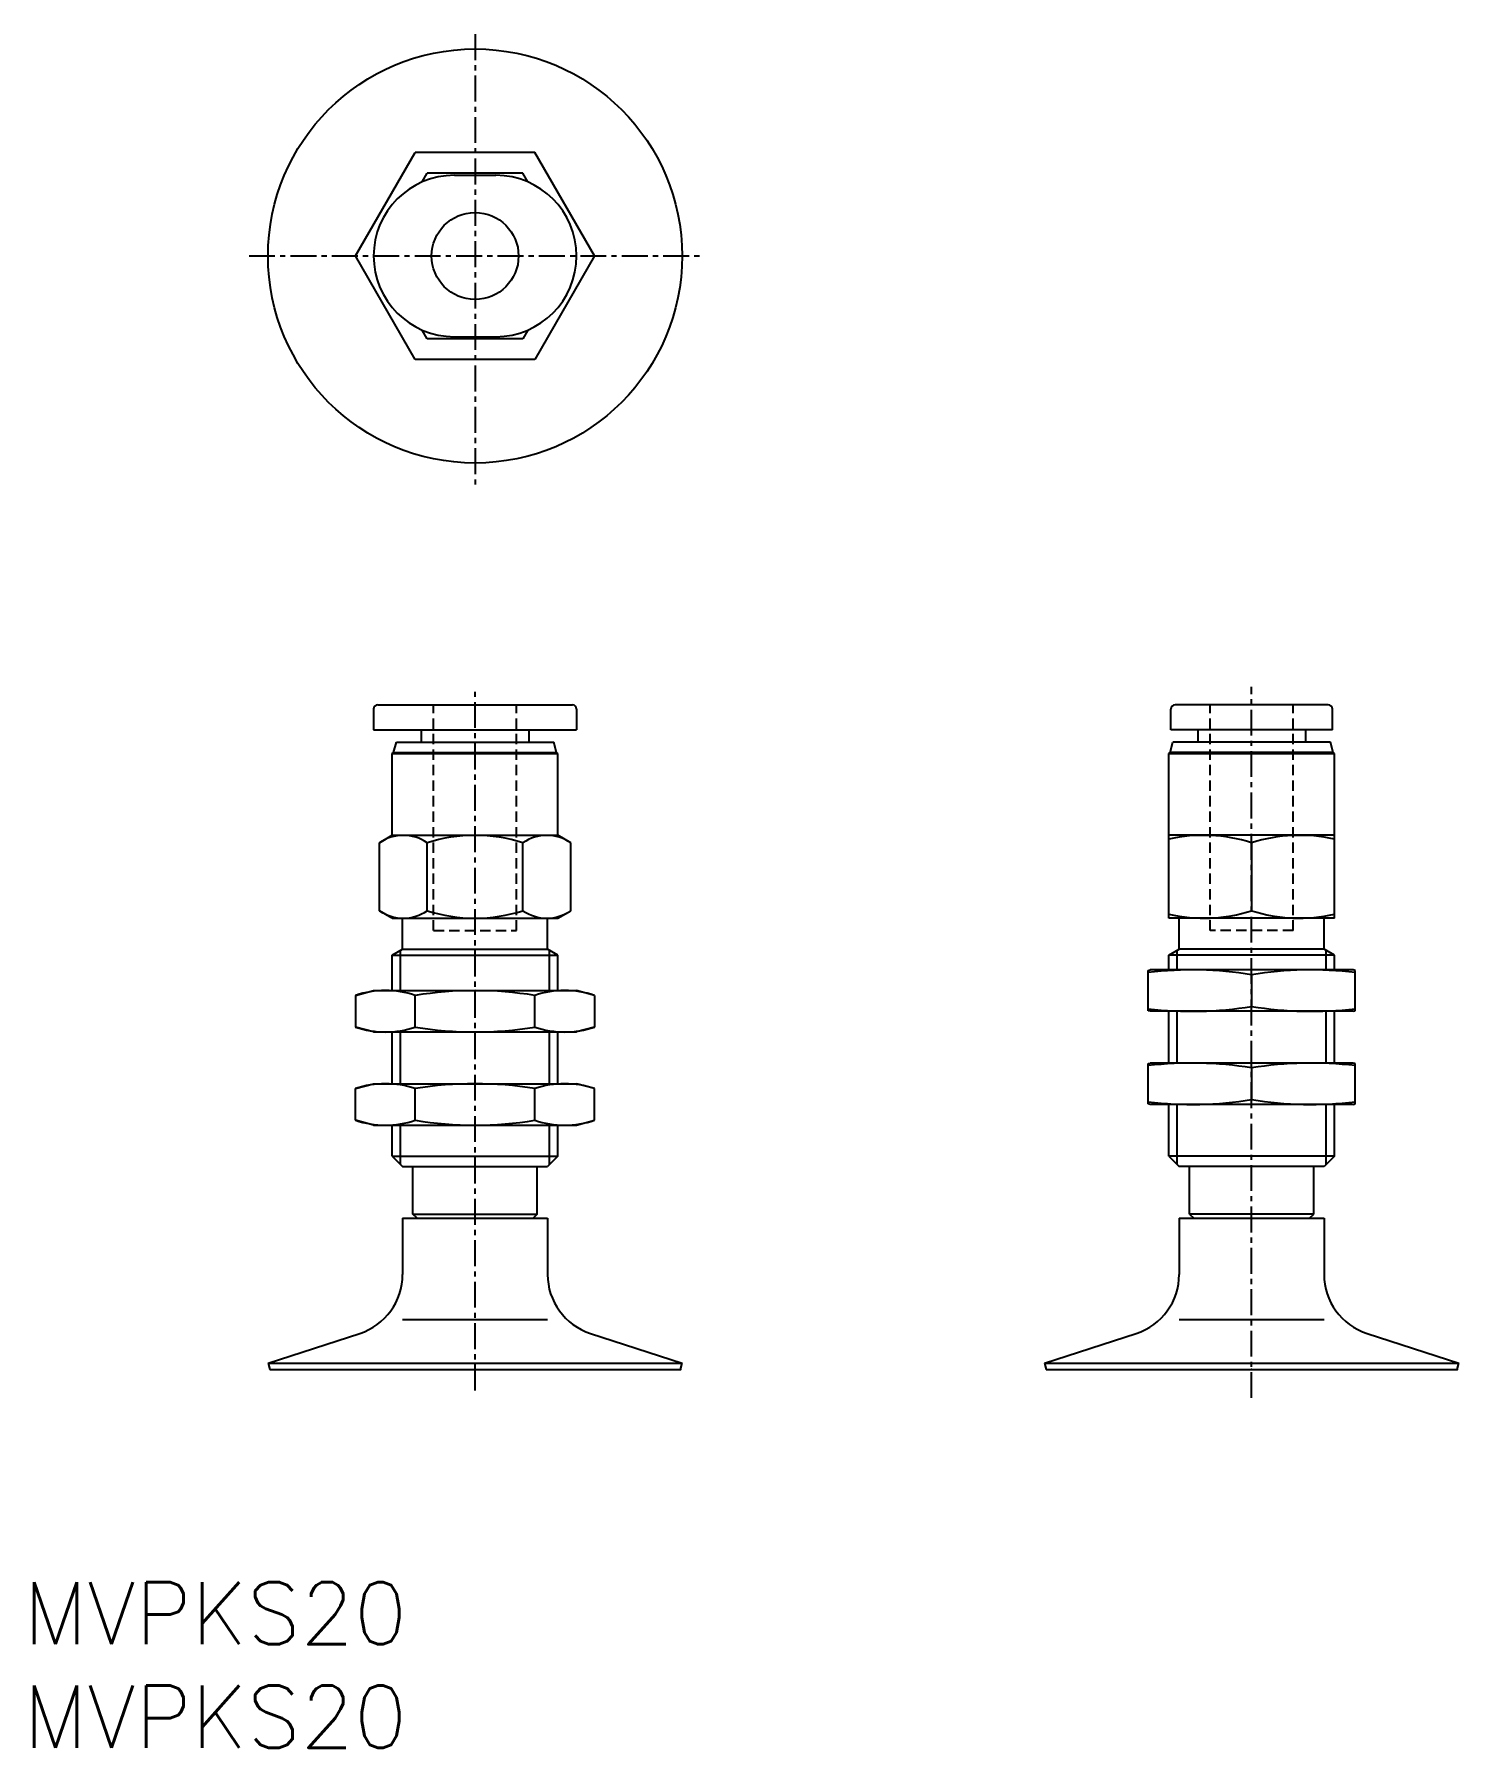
# Model space of a CAD drawing. Extents: x 104.8 to 173.6, y 55.1 to 137.9.
import ezdxf
from ezdxf.enums import TextEntityAlignment as Align

# ---------------------------------------------------------------- set-up
doc = ezdxf.new("R2010")
doc.units = 0
doc.linetypes.add('CENTER', pattern=[2, 1.25, -0.25, 0.25, -0.25])
doc.linetypes.add('DASHED', pattern=[0.75, 0.5, -0.25])
doc.layers.get('0').update_dxf_attribs({"linetype": 'CONTINUOUS'})
doc.layers.add('CENTER', color=1, linetype='CENTER')
doc.styles.get("Standard").update_dxf_attribs({"font": 'txt.shx', "bigfont": 'extfont.shx'})

msp = doc.modelspace()

# ---------------------------------------------------------------- linework, layer by layer
at = {"color": 7, "linetype": 'CONTINUOUS'}
for p, q in [((120.292, 127.158), (123.178, 132.158)), ((128.952, 132.158), (123.178, 132.158)), ((131.839, 127.158), (128.952, 132.158)), ((123.512, 130.736), (123.756, 131.158)), ((128.375, 131.158), (123.756, 131.158)), ((125.065, 131.058), (127.065, 131.058)), ((128.619, 130.736), (128.375, 131.158)), ((123.178, 122.158), (120.292, 127.158)), ((131.839, 127.158), (128.952, 122.158)), ((123.756, 123.158), (123.512, 123.581)), ((128.619, 123.581), (128.375, 123.158)), ((128.375, 123.158), (123.756, 123.158)), ((125.065, 123.258), (127.065, 123.258)), ((128.952, 122.158), (123.178, 122.158)), ((121.165, 105.272), (121.165, 104.272)), ((121.365, 105.472), (130.765, 105.472)), ((130.965, 105.272), (130.965, 104.272)), ((159.67, 104.272), (159.67, 105.272)), ((167.27, 105.472), (159.87, 105.472)), ((167.47, 104.272), (167.47, 105.272)), ((121.165, 104.272), (130.965, 104.272)), ((122.131, 103.172), (122.265, 103.672)), ((122.265, 103.672), (129.865, 103.672)), ((123.465, 104.272), (123.465, 103.672)), ((128.665, 104.272), (128.665, 103.672)), ((129.999, 103.172), (129.865, 103.672)), ((159.636, 103.172), (159.77, 103.672)), ((167.47, 104.272), (159.67, 104.272)), ((167.37, 103.672), (159.77, 103.672)), ((160.97, 104.272), (160.97, 103.672)), ((166.17, 104.272), (166.17, 103.672)), ((167.504, 103.172), (167.37, 103.672)), ((122.065, 103.133), (122.131, 103.172)), ((122.065, 99.172), (122.065, 103.133)), ((122.065, 103.133), (130.065, 103.133)), ((122.131, 103.172), (129.999, 103.172)), ((130.065, 103.133), (129.999, 103.172)), ((130.065, 99.172), (130.065, 103.133)), ((159.57, 103.133), (159.636, 103.172)), ((159.57, 103.133), (167.57, 103.133)), ((159.57, 95.172), (159.57, 103.133)), ((167.504, 103.172), (159.636, 103.172)), ((167.57, 103.133), (167.504, 103.172)), ((167.57, 95.172), (167.57, 103.133)), ((121.445, 98.814), (122.065, 99.172)), ((121.445, 95.53), (121.445, 98.814)), ((122.065, 99.172), (130.065, 99.172)), ((123.755, 95.53), (123.755, 98.814)), ((128.376, 95.53), (128.376, 98.814)), ((130.685, 98.814), (130.065, 99.172)), ((130.685, 95.53), (130.685, 98.814)), ((167.57, 99.172), (159.57, 99.172)), ((163.57, 98.814), (163.57, 95.53)), ((122.065, 95.172), (121.445, 95.53)), ((130.065, 95.172), (130.685, 95.53)), ((122.065, 95.172), (122.565, 95.172)), ((122.565, 95.172), (130.065, 95.172)), ((122.565, 93.672), (122.565, 95.172)), ((129.565, 93.672), (129.565, 95.172)), ((167.57, 95.172), (159.57, 95.172)), ((160.07, 93.672), (160.07, 95.172)), ((167.07, 93.672), (167.07, 95.172)), ((122.065, 93.383), (122.565, 93.672)), ((122.471, 91.672), (122.471, 93.617)), ((122.565, 93.672), (129.565, 93.672)), ((130.065, 93.383), (129.565, 93.672)), ((129.659, 91.672), (129.659, 93.617)), ((159.57, 93.383), (160.07, 93.672)), ((159.976, 92.672), (159.976, 93.617)), ((167.07, 93.672), (160.07, 93.672)), ((167.57, 93.383), (167.07, 93.672)), ((167.164, 92.672), (167.164, 93.617)), ((122.065, 91.672), (122.065, 93.383)), ((122.065, 93.383), (130.065, 93.383)), ((130.065, 91.672), (130.065, 93.383)), ((167.57, 93.383), (159.57, 93.383)), ((159.57, 92.672), (159.57, 93.383)), ((167.57, 92.672), (167.57, 93.383)), ((158.57, 92.645), (158.67, 92.672)), ((158.57, 90.698), (158.57, 92.645)), ((168.47, 92.672), (158.67, 92.672)), ((163.57, 92.438), (163.57, 90.906)), ((168.57, 92.645), (168.47, 92.672)), ((168.57, 90.698), (168.57, 92.645)), ((120.292, 91.438), (121.165, 91.672)), ((120.292, 91.438), (120.292, 89.906)), ((121.165, 91.672), (130.965, 91.672)), ((123.178, 89.906), (123.178, 91.438)), ((128.952, 89.906), (128.952, 91.438)), ((131.839, 91.438), (130.965, 91.672)), ((131.839, 91.438), (131.839, 89.906)), ((158.67, 90.672), (158.57, 90.698)), ((168.47, 90.672), (158.67, 90.672)), ((159.57, 88.172), (159.57, 90.672)), ((159.976, 88.172), (159.976, 90.672)), ((167.164, 88.172), (167.164, 90.672)), ((167.57, 88.172), (167.57, 90.672)), ((168.47, 90.672), (168.57, 90.698)), ((121.165, 89.672), (120.292, 89.906)), ((121.165, 89.672), (130.965, 89.672)), ((122.065, 87.172), (122.065, 89.672)), ((122.471, 87.172), (122.471, 89.672)), ((129.659, 87.172), (129.659, 89.672)), ((130.065, 87.172), (130.065, 89.672)), ((131.839, 89.906), (130.965, 89.672)), ((158.57, 88.145), (158.67, 88.172)), ((158.57, 86.198), (158.57, 88.145)), ((168.47, 88.172), (158.67, 88.172)), ((163.57, 87.938), (163.57, 86.406)), ((168.57, 88.145), (168.47, 88.172)), ((168.57, 86.198), (168.57, 88.145)), ((120.292, 86.938), (121.165, 87.172)), ((120.292, 85.406), (120.292, 86.938)), ((121.165, 87.172), (130.965, 87.172)), ((123.178, 85.406), (123.178, 86.938)), ((128.952, 85.406), (128.952, 86.938)), ((131.839, 86.938), (130.965, 87.172)), ((131.839, 85.406), (131.839, 86.938)), ((158.67, 86.172), (158.57, 86.198)), ((168.47, 86.172), (158.67, 86.172)), ((159.57, 83.672), (159.57, 86.172)), ((159.976, 83.266), (159.976, 86.172)), ((167.164, 83.266), (167.164, 86.172)), ((167.57, 83.672), (167.57, 86.172)), ((168.47, 86.172), (168.57, 86.198)), ((121.165, 85.172), (120.292, 85.406)), ((130.965, 85.172), (131.839, 85.406)), ((121.165, 85.172), (130.965, 85.172)), ((122.065, 83.672), (122.065, 85.172)), ((122.471, 83.266), (122.471, 85.172)), ((129.659, 83.266), (129.659, 85.172)), ((130.065, 83.672), (130.065, 85.172)), ((122.065, 83.672), (122.565, 83.172)), ((122.065, 83.672), (130.065, 83.672)), ((130.065, 83.672), (129.565, 83.172)), ((167.57, 83.672), (159.57, 83.672)), ((159.57, 83.672), (160.07, 83.172)), ((167.57, 83.672), (167.07, 83.172)), ((122.565, 83.172), (129.565, 83.172)), ((123.065, 80.872), (123.065, 83.172)), ((129.065, 80.872), (129.065, 83.172)), ((167.07, 83.172), (160.07, 83.172)), ((160.57, 80.872), (160.57, 83.172)), ((166.57, 80.872), (166.57, 83.172)), ((122.565, 80.672), (122.565, 77.963)), ((122.565, 80.672), (129.565, 80.672)), ((123.065, 80.872), (129.065, 80.872)), ((123.265, 80.672), (123.065, 80.872)), ((129.065, 80.872), (128.865, 80.672)), ((129.565, 80.672), (129.565, 77.963)), ((160.07, 80.672), (160.07, 77.963)), ((160.07, 80.672), (167.07, 80.672)), ((166.57, 80.872), (160.57, 80.872)), ((160.57, 80.872), (160.77, 80.672)), ((166.37, 80.672), (166.57, 80.872)), ((167.07, 80.672), (167.07, 77.963)), ((122.565, 75.784), (129.565, 75.784)), ((160.07, 75.784), (167.07, 75.784)), ((116.065, 73.672), (120.492, 75.11)), ((131.638, 75.11), (136.065, 73.672)), ((153.57, 73.672), (157.997, 75.11)), ((169.143, 75.11), (173.57, 73.672)), ((116.065, 73.672), (136.065, 73.672)), ((116.065, 73.672), (116.146, 73.372)), ((135.985, 73.372), (136.065, 73.672)), ((153.57, 73.672), (173.57, 73.672)), ((153.57, 73.672), (153.651, 73.372)), ((173.49, 73.372), (173.57, 73.672)), ((116.146, 73.372), (135.985, 73.372)), ((153.651, 73.372), (173.49, 73.372))]:
    msp.add_line(p, q, dxfattribs=at)
at = {"color": 3, "linetype": 'DASHED'}
for p, q in [((124.065, 94.572), (124.065, 105.472)), ((128.065, 94.572), (128.065, 105.472)), ((161.57, 94.572), (161.57, 105.472)), ((165.57, 94.572), (165.57, 105.472)), ((124.065, 94.572), (128.065, 94.572)), ((165.57, 94.572), (161.57, 94.572))]:
    msp.add_line(p, q, dxfattribs=at)
at = {"color": 7, "linetype": 'CONTINUOUS'}
for radius in [10, 2.1]:
    msp.add_circle((126.065, 127.158), radius, dxfattribs=at)
for centre, radius, start, end in [((125.065, 127.158), 3.9, 90, 270), ((127.065, 127.158), 3.9, 270, 90), ((121.365, 105.272), 0.2, 90, 180), ((130.765, 105.272), 0.2, 0, 90), ((159.87, 105.272), 0.2, 90, 180), ((167.27, 105.272), 0.2, 0, 90), ((122.6, 97.13), 2.041, 55.55309, 124.4469), ((126.065, 91.535), 7.636, 90, 107.61247), ((126.065, 91.535), 7.636, 72.38753, 90), ((129.53, 97.13), 2.041, 55.5531, 124.44691), ((161.26, 91.539), 7.633, 72.38303, 102.7925), ((165.88, 91.539), 7.633, 77.2075, 107.61697), ((122.6, 97.213), 2.041, 235.5531, 304.44691), ((126.065, 102.808), 7.636, 252.38753, 270), ((126.065, 102.808), 7.636, 270, 287.61247), ((129.53, 97.213), 2.041, 235.55309, 304.4469), ((161.26, 102.804), 7.633, 257.2075, 287.61697), ((165.88, 102.804), 7.633, 252.38303, 282.7925), ((160.683, 74.752), 17.919, 80.72933, 96.77278), ((166.457, 74.752), 17.919, 83.22721, 99.27067), ((121.735, 87.104), 4.568, 71.57845, 108.42155), ((121.735, 87.104), 4.568, 71.57845, 108.42155), ((126.065, 73.752), 17.919, 80.72933, 99.27067), ((126.065, 73.752), 17.919, 80.72933, 99.27067), ((130.395, 87.104), 4.568, 71.57845, 108.42155), ((130.395, 87.104), 4.568, 71.57845, 108.42155), ((160.683, 108.591), 17.919, 263.22722, 279.27067), ((166.457, 108.591), 17.919, 260.72933, 276.77279), ((121.735, 94.239), 4.568, 251.57845, 288.42155), ((121.735, 94.239), 4.568, 251.57845, 288.42155), ((126.065, 107.591), 17.919, 260.72933, 279.27067), ((126.065, 107.591), 17.919, 260.72933, 279.27067), ((130.395, 94.239), 4.568, 251.57845, 288.42155), ((130.395, 94.239), 4.568, 251.57845, 288.42155), ((160.683, 70.252), 17.919, 80.72933, 96.77278), ((166.457, 70.252), 17.919, 83.22721, 99.27067), ((121.735, 82.604), 4.568, 71.57846, 108.42154), ((126.065, 69.252), 17.919, 80.72933, 99.27067), ((130.395, 82.604), 4.568, 71.57846, 108.42154), ((160.683, 104.091), 17.919, 263.22722, 279.27067), ((166.457, 104.091), 17.919, 260.72933, 276.77279), ((121.735, 89.739), 4.568, 251.57846, 288.42154), ((126.065, 103.091), 17.919, 260.72933, 279.27067), ((130.395, 89.739), 4.568, 251.57846, 288.42154), ((119.565, 77.963), 3, 288, 0), ((132.565, 77.963), 3, 179.99999, 251.99999), ((157.07, 77.963), 3, 288, 0), ((170.07, 77.963), 3, 179.99999, 251.99999)]:
    msp.add_arc(centre, radius, start, end, dxfattribs=at)
for p in [(136.065, 127.158), (126.065, 73.372), (135.985, 73.372), (163.57, 73.372), (173.49, 73.372)]:
    msp.add_point(p, dxfattribs=at)
at = {"layer": 'CENTER', "color": 1, "linetype": 'CENTER'}
for p, q in [((126.065, 137.869), (126.065, 116.01)), ((115.151, 127.158), (137.01, 127.158)), ((126.065, 72.358), (126.065, 106.347)), ((163.57, 71.992), (163.57, 106.347))]:
    msp.add_line(p, q, dxfattribs=at)
msp.add_point((126.065, 127.158), dxfattribs=at)

# ---------------------------------------------------------------- texts
at = {"color": 7, "linetype": 'CONTINUOUS'}
for p in [(104.263, 61.597), (104.263, 56.597)]:
    msp.add_text('MVPKS20', height=3, dxfattribs=at).set_placement(p, align=Align.MIDDLE_LEFT)

doc.saveas('drawing.dxf')
